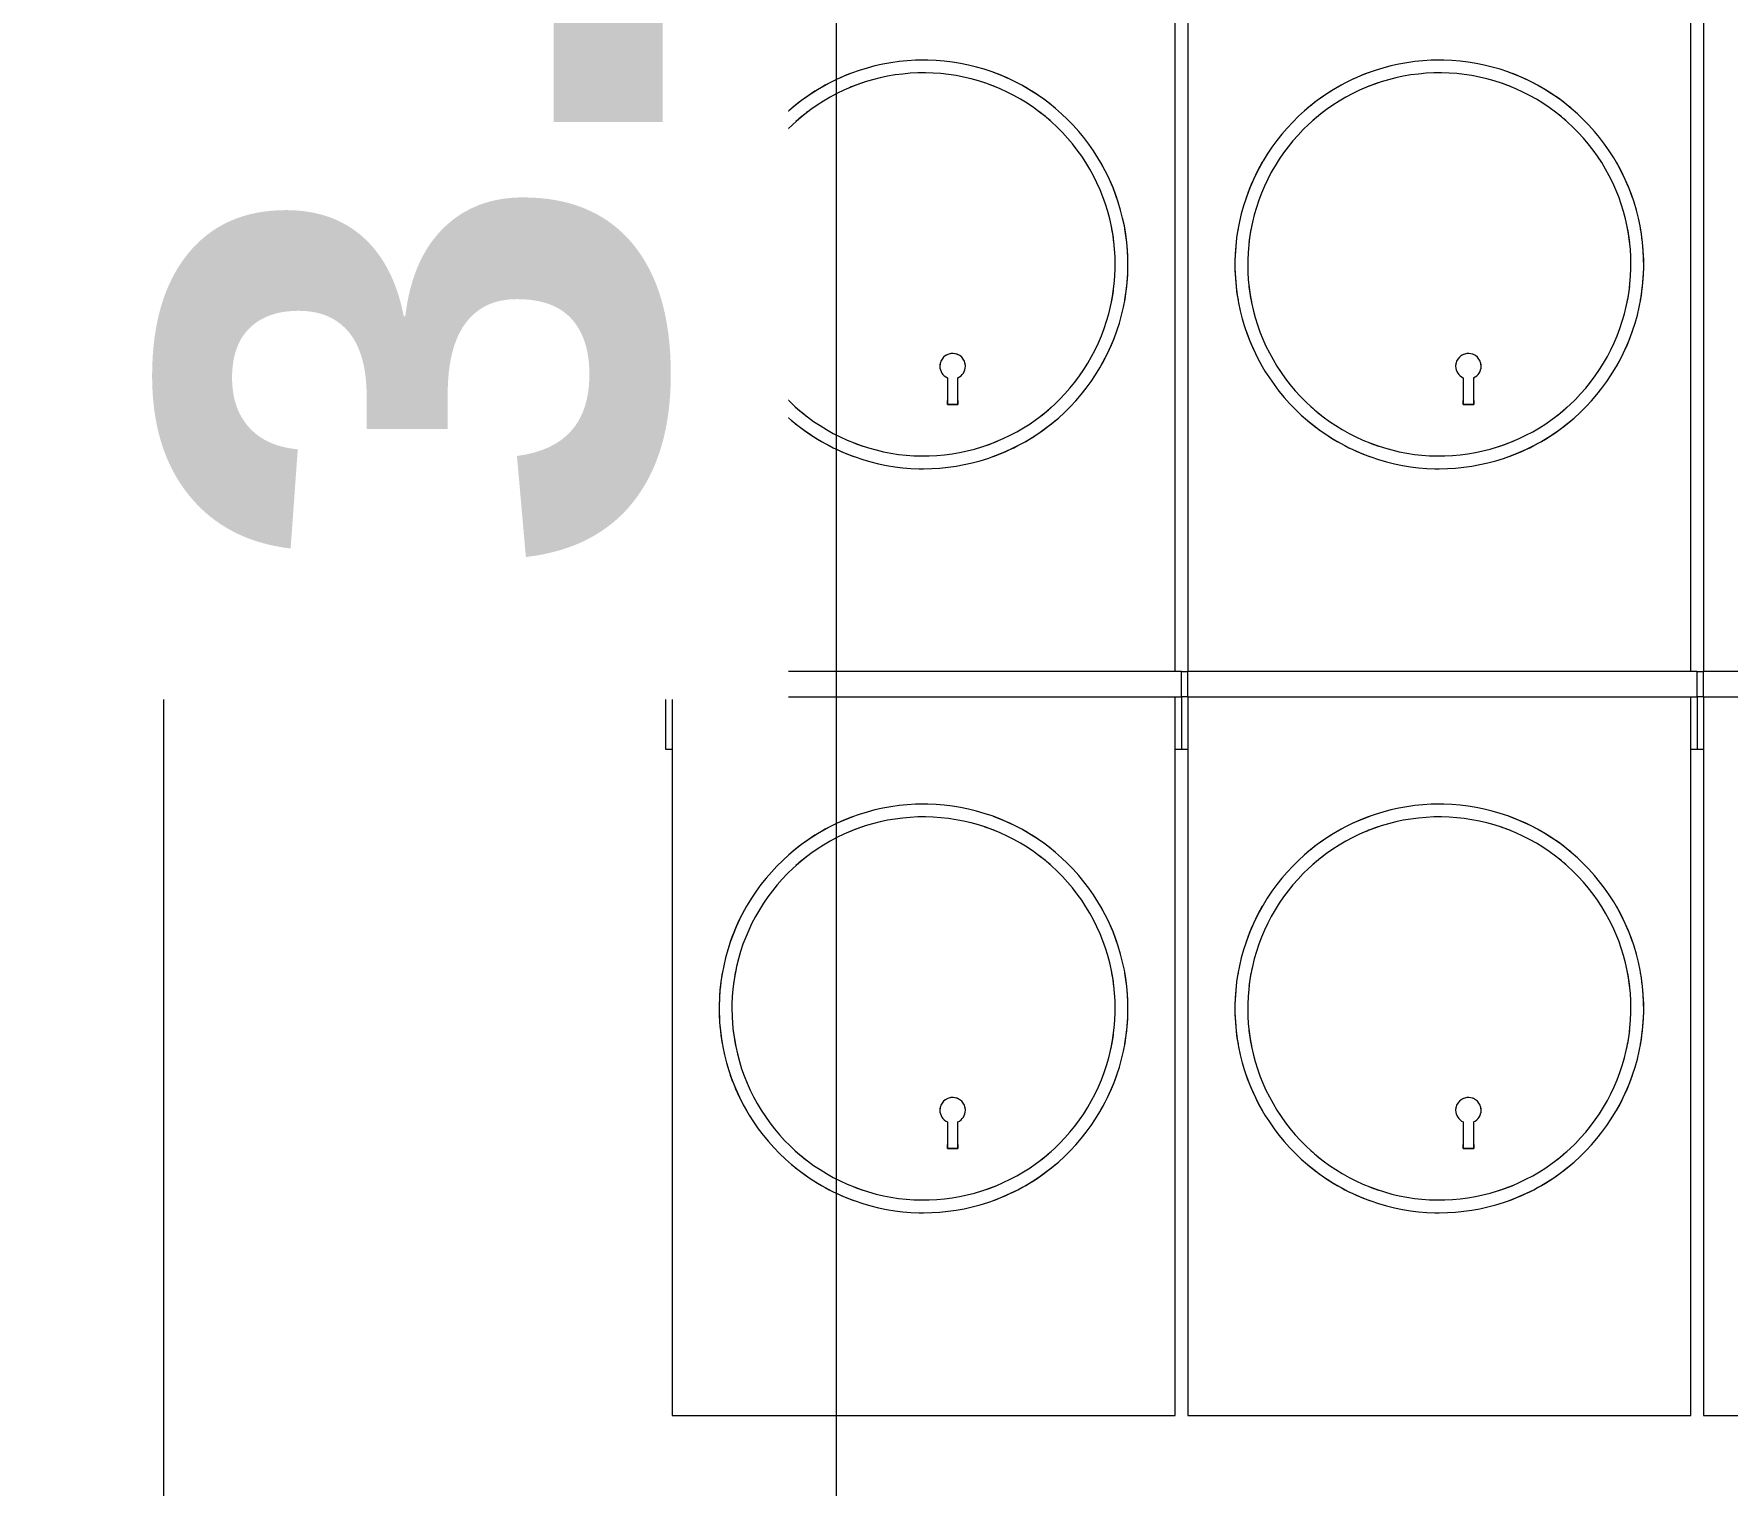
# Model space of a CAD drawing. Header units: metres. Extents: x -144 to 1000, y -717 to 29.
# Drawn here: x 222.947 to 223.789, y -655.211 to -654.489 of the extents above; entities that cross this region are included whole.
import ezdxf

# ---------------------------------------------------------------- set-up
doc = ezdxf.new("R2010")
doc.units = ezdxf.units.M
doc.layers.get('0').update_dxf_attribs({"color": 1})
for name, color, linetype, lineweight in [('A-ANNO-DIMS', 1, 'Continuous', 9), ('E-ELEC-FIXT', 7, 'Continuous', 9), ('S-COLS', 7, 'Continuous', 9)]:
    doc.layers.add(name, color=color, linetype=linetype, lineweight=lineweight)
doc.styles.add('Arial Black_B', font='ariblk.ttf', dxfattribs={"width": 0.9, "height": 0.1875})

# ---------------------------------------------------------------- blocks, each defined once
blk = doc.blocks.new('ololo')
at = {"layer": 'A-ANNO-DIMS', "color": 96, "true_color": 0x008000}
blk.add_line((223.34587, -652.86858), (223.34587, -656.00685), dxfattribs=at)
at = {"layer": 'E-ELEC-FIXT'}
for p, q in [((223.26429, -654.47499), (223.26429, -654.8061)), ((223.51429, -654.8061), (223.51429, -654.47499)), ((223.52064, -654.47499), (223.52064, -654.8061)), ((223.77064, -654.8061), (223.77064, -654.47499)), ((223.77699, -654.47499), (223.77699, -654.8061)), ((223.40113, -654.66014), (223.40113, -654.67132)), ((223.40636, -654.67132), (223.40636, -654.66014)), ((223.65748, -654.66014), (223.65748, -654.67132)), ((223.66271, -654.67132), (223.66271, -654.66014)), ((223.40113, -654.6734), (223.40113, -654.67132)), ((223.40113, -654.67132), (223.40113, -654.6734)), ((223.40636, -654.67132), (223.40636, -654.6734)), ((223.40636, -654.6734), (223.40636, -654.67132)), ((223.65748, -654.6734), (223.65748, -654.67132)), ((223.65748, -654.67132), (223.65748, -654.6734)), ((223.66271, -654.67132), (223.66271, -654.6734)), ((223.66271, -654.6734), (223.66271, -654.67132)), ((223.40113, -654.6734), (223.40636, -654.6734)), ((223.40636, -654.6734), (223.40113, -654.6734)), ((223.65748, -654.6734), (223.66271, -654.6734)), ((223.66271, -654.6734), (223.65748, -654.6734)), ((223.26111, -654.8188), (223.26111, -654.8061)), ((223.26111, -654.8061), (223.26429, -654.8061)), ((223.26429, -654.8188), (223.26429, -654.8061)), ((223.51746, -654.8061), (223.26429, -654.8061)), ((223.51746, -654.8061), (223.52064, -654.8061)), ((223.51746, -654.8188), (223.51746, -654.8061)), ((223.52064, -654.8188), (223.52064, -654.8061)), ((223.77381, -654.8061), (223.52064, -654.8061)), ((223.77381, -654.8061), (223.77699, -654.8061)), ((223.77381, -654.8188), (223.77381, -654.8061)), ((223.77699, -654.8188), (223.77699, -654.8061)), ((224.03016, -654.8061), (223.77699, -654.8061)), ((223.26111, -654.84495), (223.26111, -654.8188)), ((223.26429, -654.8188), (223.26111, -654.8188)), ((223.26429, -654.8188), (223.26429, -654.84495)), ((223.26429, -654.8188), (223.51746, -654.8188)), ((223.51429, -654.84495), (223.51429, -654.8188)), ((223.52064, -654.8188), (223.51746, -654.8188)), ((223.51746, -654.8188), (223.51746, -654.84495)), ((223.52064, -654.8188), (223.52064, -654.84495)), ((223.52064, -654.8188), (223.77381, -654.8188)), ((223.77064, -654.84495), (223.77064, -654.8188)), ((223.77699, -654.8188), (223.77381, -654.8188)), ((223.77381, -654.8188), (223.77381, -654.84495)), ((223.77699, -654.8188), (223.77699, -654.84495)), ((223.77699, -654.8188), (224.03016, -654.8188)), ((223.26429, -654.84495), (223.26111, -654.84495)), ((223.26429, -654.84495), (223.26429, -655.17606)), ((223.51746, -654.84495), (223.51429, -654.84495)), ((223.51429, -655.17606), (223.51429, -654.84495)), ((223.52064, -654.84495), (223.51746, -654.84495)), ((223.52064, -654.84495), (223.52064, -655.17606)), ((223.77381, -654.84495), (223.77064, -654.84495)), ((223.77064, -655.17606), (223.77064, -654.84495)), ((223.77699, -654.84495), (223.77381, -654.84495)), ((223.77699, -654.84495), (223.77699, -655.17606)), ((223.40113, -655.0301), (223.40113, -655.04128)), ((223.40636, -655.04128), (223.40636, -655.0301)), ((223.65748, -655.0301), (223.65748, -655.04128)), ((223.66271, -655.04128), (223.66271, -655.0301)), ((223.40113, -655.04336), (223.40113, -655.04128)), ((223.40113, -655.04128), (223.40113, -655.04336)), ((223.40636, -655.04128), (223.40636, -655.04336)), ((223.40636, -655.04336), (223.40636, -655.04128)), ((223.65748, -655.04336), (223.65748, -655.04128)), ((223.65748, -655.04128), (223.65748, -655.04336)), ((223.66271, -655.04128), (223.66271, -655.04336)), ((223.66271, -655.04336), (223.66271, -655.04128)), ((223.40113, -655.04336), (223.40636, -655.04336)), ((223.40636, -655.04336), (223.40113, -655.04336)), ((223.65748, -655.04336), (223.66271, -655.04336)), ((223.66271, -655.04336), (223.65748, -655.04336)), ((223.26429, -655.17606), (223.51429, -655.17606)), ((223.52064, -655.17606), (223.77064, -655.17606)), ((223.77699, -655.17606), (224.02699, -655.17606))]:
    blk.add_line(p, q, dxfattribs=at)
at = {"layer": 'E-ELEC-FIXT', "flags": 128}
for points in [[(223.38929, -654.50212), (223.38523, -654.5022), (223.38117, -654.50245), (223.37713, -654.50285), (223.3731, -654.50342), (223.3691, -654.50415), (223.36514, -654.50503), (223.36121, -654.50608), (223.35733, -654.50728), (223.3535, -654.50863), (223.34972, -654.51014), (223.34601, -654.5118), (223.34237, -654.5136), (223.33881, -654.51555), (223.33532, -654.51764), (223.33192, -654.51987), (223.32861, -654.52223), (223.3254, -654.52472), (223.3223, -654.52734), (223.31929, -654.53008), (223.31641, -654.53293), (223.31363, -654.53591), (223.31098, -654.53899), (223.30846, -654.54217), (223.30606, -654.54545), (223.3038, -654.54883), (223.30167, -654.55229), (223.29968, -654.55583), (223.29784, -654.55945), (223.29614, -654.56315), (223.29459, -654.5669), (223.2932, -654.57072), (223.29195, -654.57459), (223.29087, -654.57851), (223.28994, -654.58246), (223.28917, -654.58645), (223.28856, -654.59047), (223.28811, -654.59451), (223.28782, -654.59856), (223.2877, -654.60262), (223.28773, -654.60669), (223.28793, -654.61075), (223.28829, -654.61479), (223.28882, -654.61882), (223.2895, -654.62283), (223.29035, -654.6268), (223.29135, -654.63074), (223.29251, -654.63464), (223.29382, -654.63848), (223.29529, -654.64227), (223.2969, -654.646), (223.29867, -654.64966), (223.30058, -654.65325), (223.30263, -654.65676), (223.30482, -654.66018), (223.30715, -654.66351), (223.3096, -654.66675), (223.31219, -654.66989), (223.31489, -654.67292), (223.31772, -654.67584), (223.32066, -654.67864), (223.32371, -654.68132), (223.32687, -654.68388), (223.33012, -654.68632), (223.33347, -654.68862), (223.33691, -654.69078), (223.34044, -654.6928), (223.34404, -654.69469), (223.34771, -654.69642), (223.35145, -654.69801), (223.35525, -654.69945), (223.35911, -654.70073), (223.36301, -654.70186), (223.36696, -654.70284), (223.37094, -654.70365), (223.37495, -654.7043), (223.37899, -654.7048), (223.38304, -654.70513), (223.3871, -654.7053), (223.38929, -654.70532)], [(223.38929, -654.70532), (223.39335, -654.70524), (223.39741, -654.705), (223.40145, -654.70459), (223.40548, -654.70402), (223.40947, -654.70329), (223.41344, -654.70241), (223.41737, -654.70136), (223.42125, -654.70016), (223.42508, -654.69881), (223.42885, -654.6973), (223.43256, -654.69564), (223.43621, -654.69384), (223.43977, -654.69189), (223.44326, -654.6898), (223.44666, -654.68757), (223.44996, -654.68521), (223.45317, -654.68272), (223.45628, -654.6801), (223.45928, -654.67736), (223.46217, -654.67451), (223.46494, -654.67153), (223.4676, -654.66845), (223.47012, -654.66527), (223.47252, -654.66199), (223.47478, -654.65861), (223.47691, -654.65515), (223.4789, -654.65161), (223.48074, -654.64799), (223.48244, -654.64429), (223.48398, -654.64054), (223.48538, -654.63672), (223.48662, -654.63285), (223.48771, -654.62893), (223.48864, -654.62498), (223.48941, -654.62099), (223.49002, -654.61697), (223.49047, -654.61293), (223.49076, -654.60888), (223.49088, -654.60482), (223.49085, -654.60075), (223.49065, -654.59669), (223.49028, -654.59265), (223.48976, -654.58862), (223.48908, -654.58461), (223.48823, -654.58064), (223.48723, -654.5767), (223.48607, -654.5728), (223.48476, -654.56896), (223.48329, -654.56517), (223.48167, -654.56144), (223.47991, -654.55778), (223.478, -654.55419), (223.47595, -654.55068), (223.47376, -654.54726), (223.47143, -654.54393), (223.46898, -654.54069), (223.46639, -654.53756), (223.46368, -654.53452), (223.46086, -654.53161), (223.45792, -654.5288), (223.45487, -654.52612), (223.45171, -654.52356), (223.44845, -654.52112), (223.4451, -654.51882), (223.44166, -654.51666), (223.43814, -654.51464), (223.43454, -654.51275), (223.43087, -654.51102), (223.42712, -654.50943), (223.42332, -654.50799), (223.41947, -654.50671), (223.41556, -654.50558), (223.41162, -654.5046), (223.40764, -654.50379), (223.40363, -654.50314), (223.39959, -654.50264), (223.39554, -654.50231), (223.39148, -654.50214), (223.38929, -654.50212)], [(223.64564, -654.50212), (223.64158, -654.5022), (223.63752, -654.50245), (223.63348, -654.50285), (223.62945, -654.50342), (223.62545, -654.50415), (223.62149, -654.50503), (223.61756, -654.50608), (223.61368, -654.50728), (223.60985, -654.50863), (223.60607, -654.51014), (223.60236, -654.5118), (223.59872, -654.5136), (223.59516, -654.51555), (223.59167, -654.51764), (223.58827, -654.51987), (223.58496, -654.52223), (223.58175, -654.52472), (223.57865, -654.52734), (223.57564, -654.53008), (223.57276, -654.53293), (223.56998, -654.53591), (223.56733, -654.53899), (223.56481, -654.54217), (223.56241, -654.54545), (223.56015, -654.54883), (223.55802, -654.55229), (223.55603, -654.55583), (223.55419, -654.55945), (223.55249, -654.56315), (223.55094, -654.5669), (223.54955, -654.57072), (223.5483, -654.57459), (223.54722, -654.57851), (223.54629, -654.58246), (223.54552, -654.58645), (223.54491, -654.59047), (223.54446, -654.59451), (223.54417, -654.59856), (223.54405, -654.60262), (223.54408, -654.60669), (223.54428, -654.61075), (223.54464, -654.61479), (223.54517, -654.61882), (223.54585, -654.62283), (223.5467, -654.6268), (223.5477, -654.63074), (223.54886, -654.63464), (223.55017, -654.63848), (223.55164, -654.64227), (223.55325, -654.646), (223.55502, -654.64966), (223.55693, -654.65325), (223.55898, -654.65676), (223.56117, -654.66018), (223.5635, -654.66351), (223.56595, -654.66675), (223.56854, -654.66989), (223.57124, -654.67292), (223.57407, -654.67584), (223.57701, -654.67864), (223.58006, -654.68132), (223.58322, -654.68388), (223.58647, -654.68632), (223.58982, -654.68862), (223.59326, -654.69078), (223.59679, -654.6928), (223.60039, -654.69469), (223.60406, -654.69642), (223.6078, -654.69801), (223.6116, -654.69945), (223.61546, -654.70073), (223.61936, -654.70186), (223.62331, -654.70284), (223.62729, -654.70365), (223.6313, -654.7043), (223.63534, -654.7048), (223.63939, -654.70513), (223.64345, -654.7053), (223.64564, -654.70532)], [(223.64564, -654.70532), (223.6497, -654.70524), (223.65376, -654.705), (223.6578, -654.70459), (223.66183, -654.70402), (223.66582, -654.70329), (223.66979, -654.70241), (223.67372, -654.70136), (223.6776, -654.70016), (223.68143, -654.69881), (223.6852, -654.6973), (223.68891, -654.69564), (223.69256, -654.69384), (223.69612, -654.69189), (223.69961, -654.6898), (223.70301, -654.68757), (223.70631, -654.68521), (223.70952, -654.68272), (223.71263, -654.6801), (223.71563, -654.67736), (223.71852, -654.67451), (223.72129, -654.67153), (223.72395, -654.66845), (223.72647, -654.66527), (223.72887, -654.66199), (223.73113, -654.65861), (223.73326, -654.65515), (223.73525, -654.65161), (223.73709, -654.64799), (223.73879, -654.64429), (223.74033, -654.64054), (223.74173, -654.63672), (223.74297, -654.63285), (223.74406, -654.62893), (223.74499, -654.62498), (223.74576, -654.62099), (223.74637, -654.61697), (223.74682, -654.61293), (223.74711, -654.60888), (223.74723, -654.60482), (223.7472, -654.60075), (223.747, -654.59669), (223.74663, -654.59265), (223.74611, -654.58862), (223.74543, -654.58461), (223.74458, -654.58064), (223.74358, -654.5767), (223.74242, -654.5728), (223.74111, -654.56896), (223.73964, -654.56517), (223.73802, -654.56144), (223.73626, -654.55778), (223.73435, -654.55419), (223.7323, -654.55068), (223.73011, -654.54726), (223.72778, -654.54393), (223.72533, -654.54069), (223.72274, -654.53756), (223.72003, -654.53452), (223.71721, -654.53161), (223.71427, -654.5288), (223.71122, -654.52612), (223.70806, -654.52356), (223.7048, -654.52112), (223.70145, -654.51882), (223.69801, -654.51666), (223.69449, -654.51464), (223.69089, -654.51275), (223.68722, -654.51102), (223.68347, -654.50943), (223.67967, -654.50799), (223.67582, -654.50671), (223.67191, -654.50558), (223.66797, -654.5046), (223.66399, -654.50379), (223.65998, -654.50314), (223.65594, -654.50264), (223.65189, -654.50231), (223.64783, -654.50214), (223.64564, -654.50212)], [(223.48454, -654.60372), (223.48446, -654.59991), (223.48423, -654.59611), (223.48385, -654.59232), (223.48332, -654.58855), (223.48264, -654.5848), (223.48181, -654.58108), (223.48083, -654.5774), (223.4797, -654.57376), (223.47843, -654.57017), (223.47702, -654.56663), (223.47547, -654.56315), (223.47378, -654.55974), (223.47195, -654.55639), (223.46999, -654.55312), (223.4679, -654.54994), (223.46569, -654.54684), (223.46335, -654.54383), (223.4609, -654.54091), (223.45833, -654.5381), (223.45565, -654.53539), (223.45286, -654.53279), (223.44998, -654.53031), (223.44699, -654.52794), (223.44392, -654.52569), (223.44075, -654.52357), (223.43751, -654.52158), (223.43418, -654.51971), (223.43079, -654.51799), (223.42733, -654.51639), (223.4238, -654.51494), (223.42023, -654.51363), (223.4166, -654.51247), (223.41293, -654.51145), (223.40922, -654.51058), (223.40548, -654.50986), (223.40171, -654.50928), (223.39793, -654.50886), (223.39413, -654.50859), (223.39032, -654.50848), (223.38651, -654.50851), (223.3827, -654.5087), (223.37891, -654.50904), (223.37513, -654.50953), (223.37137, -654.51017), (223.36765, -654.51096), (223.36396, -654.5119), (223.3603, -654.51299), (223.3567, -654.51422), (223.35315, -654.51559), (223.34965, -654.51711), (223.34622, -654.51876), (223.34286, -654.52055), (223.33957, -654.52248), (223.33636, -654.52453), (223.33323, -654.52671), (223.3302, -654.52901), (223.32726, -654.53144), (223.32442, -654.53398), (223.32168, -654.53662), (223.31905, -654.53938), (223.31654, -654.54224), (223.31414, -654.5452), (223.31186, -654.54825), (223.3097, -654.55139), (223.30767, -654.55462), (223.30577, -654.55792), (223.30401, -654.5613), (223.30238, -654.56474), (223.30089, -654.56825), (223.29954, -654.57181), (223.29834, -654.57543), (223.29728, -654.57909), (223.29637, -654.58279), (223.29561, -654.58652), (223.29499, -654.59028), (223.29453, -654.59406), (223.29422, -654.59786), (223.29406, -654.60166), (223.29404, -654.60372)], [(223.74089, -654.60372), (223.74081, -654.59991), (223.74058, -654.59611), (223.7402, -654.59232), (223.73967, -654.58855), (223.73899, -654.5848), (223.73816, -654.58108), (223.73718, -654.5774), (223.73605, -654.57376), (223.73478, -654.57017), (223.73337, -654.56663), (223.73182, -654.56315), (223.73013, -654.55974), (223.7283, -654.55639), (223.72634, -654.55312), (223.72425, -654.54994), (223.72204, -654.54684), (223.7197, -654.54383), (223.71725, -654.54091), (223.71468, -654.5381), (223.712, -654.53539), (223.70921, -654.53279), (223.70633, -654.53031), (223.70334, -654.52794), (223.70027, -654.52569), (223.6971, -654.52357), (223.69386, -654.52158), (223.69053, -654.51971), (223.68714, -654.51799), (223.68368, -654.51639), (223.68015, -654.51494), (223.67658, -654.51363), (223.67295, -654.51247), (223.66928, -654.51145), (223.66557, -654.51058), (223.66183, -654.50986), (223.65806, -654.50928), (223.65428, -654.50886), (223.65048, -654.50859), (223.64667, -654.50848), (223.64286, -654.50851), (223.63905, -654.5087), (223.63526, -654.50904), (223.63148, -654.50953), (223.62772, -654.51017), (223.624, -654.51096), (223.62031, -654.5119), (223.61665, -654.51299), (223.61305, -654.51422), (223.6095, -654.51559), (223.606, -654.51711), (223.60257, -654.51876), (223.59921, -654.52055), (223.59592, -654.52248), (223.59271, -654.52453), (223.58958, -654.52671), (223.58655, -654.52901), (223.58361, -654.53144), (223.58077, -654.53398), (223.57803, -654.53662), (223.5754, -654.53938), (223.57289, -654.54224), (223.57049, -654.5452), (223.56821, -654.54825), (223.56605, -654.55139), (223.56402, -654.55462), (223.56212, -654.55792), (223.56036, -654.5613), (223.55873, -654.56474), (223.55724, -654.56825), (223.55589, -654.57181), (223.55469, -654.57543), (223.55363, -654.57909), (223.55272, -654.58279), (223.55196, -654.58652), (223.55134, -654.59028), (223.55088, -654.59406), (223.55057, -654.59786), (223.55041, -654.60166), (223.55039, -654.60372)], [(223.29404, -654.60372), (223.29412, -654.60753), (223.29434, -654.61133), (223.29472, -654.61512), (223.29526, -654.6189), (223.29594, -654.62264), (223.29677, -654.62636), (223.29775, -654.63004), (223.29887, -654.63368), (223.30014, -654.63727), (223.30156, -654.64081), (223.30311, -654.64429), (223.3048, -654.6477), (223.30663, -654.65105), (223.30859, -654.65432), (223.31068, -654.6575), (223.31289, -654.6606), (223.31523, -654.66361), (223.31768, -654.66653), (223.32025, -654.66934), (223.32293, -654.67205), (223.32571, -654.67465), (223.3286, -654.67713), (223.33158, -654.6795), (223.33466, -654.68175), (223.33783, -654.68387), (223.34107, -654.68586), (223.3444, -654.68773), (223.34779, -654.68945), (223.35125, -654.69105), (223.35477, -654.6925), (223.35835, -654.69381), (223.36198, -654.69497), (223.36565, -654.69599), (223.36936, -654.69686), (223.3731, -654.69758), (223.37687, -654.69816), (223.38065, -654.69858), (223.38445, -654.69885), (223.38826, -654.69896), (223.39207, -654.69893), (223.39588, -654.69874), (223.39967, -654.6984), (223.40345, -654.69791), (223.4072, -654.69727), (223.41093, -654.69648), (223.41462, -654.69554), (223.41827, -654.69445), (223.42188, -654.69322), (223.42543, -654.69185), (223.42893, -654.69033), (223.43236, -654.68868), (223.43572, -654.68689), (223.43901, -654.68496), (223.44222, -654.68291), (223.44534, -654.68073), (223.44838, -654.67843), (223.45132, -654.676), (223.45416, -654.67347), (223.4569, -654.67082), (223.45953, -654.66806), (223.46204, -654.6652), (223.46444, -654.66224), (223.46672, -654.65919), (223.46888, -654.65605), (223.47091, -654.65282), (223.47281, -654.64952), (223.47457, -654.64614), (223.4762, -654.6427), (223.47769, -654.63919), (223.47904, -654.63563), (223.48024, -654.63201), (223.4813, -654.62835), (223.48221, -654.62465), (223.48297, -654.62092), (223.48359, -654.61716), (223.48405, -654.61338), (223.48436, -654.60958), (223.48452, -654.60578), (223.48454, -654.60372)], [(223.55039, -654.60372), (223.55047, -654.60753), (223.55069, -654.61133), (223.55107, -654.61512), (223.55161, -654.6189), (223.55229, -654.62264), (223.55312, -654.62636), (223.5541, -654.63004), (223.55522, -654.63368), (223.55649, -654.63727), (223.55791, -654.64081), (223.55946, -654.64429), (223.56115, -654.6477), (223.56298, -654.65105), (223.56494, -654.65432), (223.56703, -654.6575), (223.56924, -654.6606), (223.57158, -654.66361), (223.57403, -654.66653), (223.5766, -654.66934), (223.57928, -654.67205), (223.58206, -654.67465), (223.58495, -654.67713), (223.58793, -654.6795), (223.59101, -654.68175), (223.59418, -654.68387), (223.59742, -654.68586), (223.60075, -654.68773), (223.60414, -654.68945), (223.6076, -654.69105), (223.61112, -654.6925), (223.6147, -654.69381), (223.61833, -654.69497), (223.622, -654.69599), (223.62571, -654.69686), (223.62945, -654.69758), (223.63322, -654.69816), (223.637, -654.69858), (223.6408, -654.69885), (223.64461, -654.69896), (223.64842, -654.69893), (223.65223, -654.69874), (223.65602, -654.6984), (223.6598, -654.69791), (223.66355, -654.69727), (223.66728, -654.69648), (223.67097, -654.69554), (223.67462, -654.69445), (223.67823, -654.69322), (223.68178, -654.69185), (223.68528, -654.69033), (223.68871, -654.68868), (223.69207, -654.68689), (223.69536, -654.68496), (223.69857, -654.68291), (223.70169, -654.68073), (223.70473, -654.67843), (223.70767, -654.676), (223.71051, -654.67347), (223.71325, -654.67082), (223.71588, -654.66806), (223.71839, -654.6652), (223.72079, -654.66224), (223.72307, -654.65919), (223.72523, -654.65605), (223.72726, -654.65282), (223.72916, -654.64952), (223.73092, -654.64614), (223.73255, -654.6427), (223.73404, -654.63919), (223.73539, -654.63563), (223.73659, -654.63201), (223.73765, -654.62835), (223.73856, -654.62465), (223.73932, -654.62092), (223.73994, -654.61716), (223.7404, -654.61338), (223.74071, -654.60958), (223.74087, -654.60578), (223.74089, -654.60372)], [(223.38929, -654.87208), (223.38523, -654.87216), (223.38117, -654.87241), (223.37713, -654.87281), (223.3731, -654.87338), (223.3691, -654.87411), (223.36514, -654.87499), (223.36121, -654.87604), (223.35733, -654.87724), (223.3535, -654.87859), (223.34972, -654.8801), (223.34601, -654.88176), (223.34237, -654.88356), (223.33881, -654.88551), (223.33532, -654.8876), (223.33192, -654.88983), (223.32861, -654.89219), (223.3254, -654.89468), (223.3223, -654.8973), (223.31929, -654.90004), (223.31641, -654.90289), (223.31363, -654.90587), (223.31098, -654.90895), (223.30846, -654.91213), (223.30606, -654.91541), (223.3038, -654.91879), (223.30167, -654.92225), (223.29968, -654.92579), (223.29784, -654.92941), (223.29614, -654.93311), (223.29459, -654.93686), (223.2932, -654.94068), (223.29195, -654.94455), (223.29087, -654.94847), (223.28994, -654.95242), (223.28917, -654.95641), (223.28856, -654.96043), (223.28811, -654.96447), (223.28782, -654.96852), (223.2877, -654.97258), (223.28773, -654.97665), (223.28793, -654.98071), (223.28829, -654.98475), (223.28882, -654.98878), (223.2895, -654.99279), (223.29035, -654.99676), (223.29135, -655.0007), (223.29251, -655.0046), (223.29382, -655.00844), (223.29529, -655.01223), (223.2969, -655.01596), (223.29867, -655.01962), (223.30058, -655.02321), (223.30263, -655.02672), (223.30482, -655.03014), (223.30715, -655.03347), (223.3096, -655.03671), (223.31219, -655.03985), (223.31489, -655.04288), (223.31772, -655.0458), (223.32066, -655.0486), (223.32371, -655.05128), (223.32687, -655.05384), (223.33012, -655.05628), (223.33347, -655.05858), (223.33691, -655.06074), (223.34044, -655.06276), (223.34404, -655.06465), (223.34771, -655.06638), (223.35145, -655.06797), (223.35525, -655.06941), (223.35911, -655.07069), (223.36301, -655.07182), (223.36696, -655.0728), (223.37094, -655.07361), (223.37495, -655.07426), (223.37899, -655.07476), (223.38304, -655.07509), (223.3871, -655.07526), (223.38929, -655.07528)], [(223.38929, -655.07528), (223.39335, -655.0752), (223.39741, -655.07496), (223.40145, -655.07455), (223.40548, -655.07398), (223.40947, -655.07325), (223.41344, -655.07237), (223.41737, -655.07132), (223.42125, -655.07012), (223.42508, -655.06877), (223.42885, -655.06726), (223.43256, -655.0656), (223.43621, -655.0638), (223.43977, -655.06185), (223.44326, -655.05976), (223.44666, -655.05753), (223.44996, -655.05517), (223.45317, -655.05268), (223.45628, -655.05006), (223.45928, -655.04732), (223.46217, -655.04447), (223.46494, -655.04149), (223.4676, -655.03841), (223.47012, -655.03523), (223.47252, -655.03195), (223.47478, -655.02857), (223.47691, -655.02511), (223.4789, -655.02157), (223.48074, -655.01795), (223.48244, -655.01425), (223.48398, -655.0105), (223.48538, -655.00668), (223.48662, -655.00281), (223.48771, -654.99889), (223.48864, -654.99494), (223.48941, -654.99095), (223.49002, -654.98693), (223.49047, -654.98289), (223.49076, -654.97884), (223.49088, -654.97478), (223.49085, -654.97071), (223.49065, -654.96665), (223.49028, -654.96261), (223.48976, -654.95858), (223.48908, -654.95457), (223.48823, -654.9506), (223.48723, -654.94666), (223.48607, -654.94276), (223.48476, -654.93892), (223.48329, -654.93513), (223.48167, -654.9314), (223.47991, -654.92774), (223.478, -654.92415), (223.47595, -654.92064), (223.47376, -654.91722), (223.47143, -654.91389), (223.46898, -654.91065), (223.46639, -654.90752), (223.46368, -654.90448), (223.46086, -654.90157), (223.45792, -654.89876), (223.45487, -654.89608), (223.45171, -654.89352), (223.44845, -654.89108), (223.4451, -654.88878), (223.44166, -654.88662), (223.43814, -654.8846), (223.43454, -654.88271), (223.43087, -654.88098), (223.42712, -654.87939), (223.42332, -654.87795), (223.41947, -654.87667), (223.41556, -654.87554), (223.41162, -654.87456), (223.40764, -654.87375), (223.40363, -654.8731), (223.39959, -654.8726), (223.39554, -654.87227), (223.39148, -654.8721), (223.38929, -654.87208)], [(223.64564, -654.87208), (223.64158, -654.87216), (223.63752, -654.87241), (223.63348, -654.87281), (223.62945, -654.87338), (223.62545, -654.87411), (223.62149, -654.87499), (223.61756, -654.87604), (223.61368, -654.87724), (223.60985, -654.87859), (223.60607, -654.8801), (223.60236, -654.88176), (223.59872, -654.88356), (223.59516, -654.88551), (223.59167, -654.8876), (223.58827, -654.88983), (223.58496, -654.89219), (223.58175, -654.89468), (223.57865, -654.8973), (223.57564, -654.90004), (223.57276, -654.90289), (223.56998, -654.90587), (223.56733, -654.90895), (223.56481, -654.91213), (223.56241, -654.91541), (223.56015, -654.91879), (223.55802, -654.92225), (223.55603, -654.92579), (223.55419, -654.92941), (223.55249, -654.93311), (223.55094, -654.93686), (223.54955, -654.94068), (223.5483, -654.94455), (223.54722, -654.94847), (223.54629, -654.95242), (223.54552, -654.95641), (223.54491, -654.96043), (223.54446, -654.96447), (223.54417, -654.96852), (223.54405, -654.97258), (223.54408, -654.97665), (223.54428, -654.98071), (223.54464, -654.98475), (223.54517, -654.98878), (223.54585, -654.99279), (223.5467, -654.99676), (223.5477, -655.0007), (223.54886, -655.0046), (223.55017, -655.00844), (223.55164, -655.01223), (223.55325, -655.01596), (223.55502, -655.01962), (223.55693, -655.02321), (223.55898, -655.02672), (223.56117, -655.03014), (223.5635, -655.03347), (223.56595, -655.03671), (223.56854, -655.03985), (223.57124, -655.04288), (223.57407, -655.0458), (223.57701, -655.0486), (223.58006, -655.05128), (223.58322, -655.05384), (223.58647, -655.05628), (223.58982, -655.05858), (223.59326, -655.06074), (223.59679, -655.06276), (223.60039, -655.06465), (223.60406, -655.06638), (223.6078, -655.06797), (223.6116, -655.06941), (223.61546, -655.07069), (223.61936, -655.07182), (223.62331, -655.0728), (223.62729, -655.07361), (223.6313, -655.07426), (223.63534, -655.07476), (223.63939, -655.07509), (223.64345, -655.07526), (223.64564, -655.07528)], [(223.64564, -655.07528), (223.6497, -655.0752), (223.65376, -655.07496), (223.6578, -655.07455), (223.66183, -655.07398), (223.66582, -655.07325), (223.66979, -655.07237), (223.67372, -655.07132), (223.6776, -655.07012), (223.68143, -655.06877), (223.6852, -655.06726), (223.68891, -655.0656), (223.69256, -655.0638), (223.69612, -655.06185), (223.69961, -655.05976), (223.70301, -655.05753), (223.70631, -655.05517), (223.70952, -655.05268), (223.71263, -655.05006), (223.71563, -655.04732), (223.71852, -655.04447), (223.72129, -655.04149), (223.72395, -655.03841), (223.72647, -655.03523), (223.72887, -655.03195), (223.73113, -655.02857), (223.73326, -655.02511), (223.73525, -655.02157), (223.73709, -655.01795), (223.73879, -655.01425), (223.74033, -655.0105), (223.74173, -655.00668), (223.74297, -655.00281), (223.74406, -654.99889), (223.74499, -654.99494), (223.74576, -654.99095), (223.74637, -654.98693), (223.74682, -654.98289), (223.74711, -654.97884), (223.74723, -654.97478), (223.7472, -654.97071), (223.747, -654.96665), (223.74663, -654.96261), (223.74611, -654.95858), (223.74543, -654.95457), (223.74458, -654.9506), (223.74358, -654.94666), (223.74242, -654.94276), (223.74111, -654.93892), (223.73964, -654.93513), (223.73802, -654.9314), (223.73626, -654.92774), (223.73435, -654.92415), (223.7323, -654.92064), (223.73011, -654.91722), (223.72778, -654.91389), (223.72533, -654.91065), (223.72274, -654.90752), (223.72003, -654.90448), (223.71721, -654.90157), (223.71427, -654.89876), (223.71122, -654.89608), (223.70806, -654.89352), (223.7048, -654.89108), (223.70145, -654.88878), (223.69801, -654.88662), (223.69449, -654.8846), (223.69089, -654.88271), (223.68722, -654.88098), (223.68347, -654.87939), (223.67967, -654.87795), (223.67582, -654.87667), (223.67191, -654.87554), (223.66797, -654.87456), (223.66399, -654.87375), (223.65998, -654.8731), (223.65594, -654.8726), (223.65189, -654.87227), (223.64783, -654.8721), (223.64564, -654.87208)], [(223.48454, -654.97368), (223.48446, -654.96987), (223.48423, -654.96607), (223.48385, -654.96228), (223.48332, -654.95851), (223.48264, -654.95476), (223.48181, -654.95104), (223.48083, -654.94736), (223.4797, -654.94372), (223.47843, -654.94013), (223.47702, -654.93659), (223.47547, -654.93311), (223.47378, -654.9297), (223.47195, -654.92635), (223.46999, -654.92308), (223.4679, -654.9199), (223.46569, -654.9168), (223.46335, -654.91379), (223.4609, -654.91087), (223.45833, -654.90806), (223.45565, -654.90535), (223.45286, -654.90275), (223.44998, -654.90027), (223.44699, -654.8979), (223.44392, -654.89565), (223.44075, -654.89353), (223.43751, -654.89154), (223.43418, -654.88967), (223.43079, -654.88795), (223.42733, -654.88635), (223.4238, -654.8849), (223.42023, -654.88359), (223.4166, -654.88243), (223.41293, -654.88141), (223.40922, -654.88054), (223.40548, -654.87982), (223.40171, -654.87924), (223.39793, -654.87882), (223.39413, -654.87855), (223.39032, -654.87844), (223.38651, -654.87847), (223.3827, -654.87866), (223.37891, -654.879), (223.37513, -654.87949), (223.37137, -654.88013), (223.36765, -654.88092), (223.36396, -654.88186), (223.3603, -654.88295), (223.3567, -654.88418), (223.35315, -654.88555), (223.34965, -654.88707), (223.34622, -654.88872), (223.34286, -654.89051), (223.33957, -654.89244), (223.33636, -654.89449), (223.33323, -654.89667), (223.3302, -654.89897), (223.32726, -654.9014), (223.32442, -654.90394), (223.32168, -654.90659), (223.31905, -654.90934), (223.31654, -654.9122), (223.31414, -654.91516), (223.31186, -654.91821), (223.3097, -654.92135), (223.30767, -654.92458), (223.30577, -654.92788), (223.30401, -654.93126), (223.30238, -654.9347), (223.30089, -654.93821), (223.29954, -654.94177), (223.29834, -654.94539), (223.29728, -654.94905), (223.29637, -654.95275), (223.29561, -654.95648), (223.29499, -654.96024), (223.29453, -654.96402), (223.29422, -654.96782), (223.29406, -654.97162), (223.29404, -654.97368)], [(223.74089, -654.97368), (223.74081, -654.96987), (223.74058, -654.96607), (223.7402, -654.96228), (223.73967, -654.95851), (223.73899, -654.95476), (223.73816, -654.95104), (223.73718, -654.94736), (223.73605, -654.94372), (223.73478, -654.94013), (223.73337, -654.93659), (223.73182, -654.93311), (223.73013, -654.9297), (223.7283, -654.92635), (223.72634, -654.92308), (223.72425, -654.9199), (223.72204, -654.9168), (223.7197, -654.91379), (223.71725, -654.91087), (223.71468, -654.90806), (223.712, -654.90535), (223.70921, -654.90275), (223.70633, -654.90027), (223.70334, -654.8979), (223.70027, -654.89565), (223.6971, -654.89353), (223.69386, -654.89154), (223.69053, -654.88967), (223.68714, -654.88795), (223.68368, -654.88635), (223.68015, -654.8849), (223.67658, -654.88359), (223.67295, -654.88243), (223.66928, -654.88141), (223.66557, -654.88054), (223.66183, -654.87982), (223.65806, -654.87924), (223.65428, -654.87882), (223.65048, -654.87855), (223.64667, -654.87844), (223.64286, -654.87847), (223.63905, -654.87866), (223.63526, -654.879), (223.63148, -654.87949), (223.62772, -654.88013), (223.624, -654.88092), (223.62031, -654.88186), (223.61665, -654.88295), (223.61305, -654.88418), (223.6095, -654.88555), (223.606, -654.88707), (223.60257, -654.88872), (223.59921, -654.89051), (223.59592, -654.89244), (223.59271, -654.89449), (223.58958, -654.89667), (223.58655, -654.89897), (223.58361, -654.9014), (223.58077, -654.90394), (223.57803, -654.90659), (223.5754, -654.90934), (223.57289, -654.9122), (223.57049, -654.91516), (223.56821, -654.91821), (223.56605, -654.92135), (223.56402, -654.92458), (223.56212, -654.92788), (223.56036, -654.93126), (223.55873, -654.9347), (223.55724, -654.93821), (223.55589, -654.94177), (223.55469, -654.94539), (223.55363, -654.94905), (223.55272, -654.95275), (223.55196, -654.95648), (223.55134, -654.96024), (223.55088, -654.96402), (223.55057, -654.96782), (223.55041, -654.97162), (223.55039, -654.97368)], [(223.29404, -654.97368), (223.29412, -654.97749), (223.29434, -654.98129), (223.29472, -654.98508), (223.29526, -654.98886), (223.29594, -654.9926), (223.29677, -654.99632), (223.29775, -655), (223.29887, -655.00364), (223.30014, -655.00723), (223.30156, -655.01077), (223.30311, -655.01425), (223.3048, -655.01766), (223.30663, -655.02101), (223.30859, -655.02428), (223.31068, -655.02746), (223.31289, -655.03056), (223.31523, -655.03357), (223.31768, -655.03649), (223.32025, -655.0393), (223.32293, -655.04201), (223.32571, -655.04461), (223.3286, -655.04709), (223.33158, -655.04946), (223.33466, -655.05171), (223.33783, -655.05383), (223.34107, -655.05582), (223.3444, -655.05769), (223.34779, -655.05941), (223.35125, -655.06101), (223.35477, -655.06246), (223.35835, -655.06377), (223.36198, -655.06493), (223.36565, -655.06595), (223.36936, -655.06682), (223.3731, -655.06754), (223.37687, -655.06812), (223.38065, -655.06854), (223.38445, -655.06881), (223.38826, -655.06892), (223.39207, -655.06889), (223.39588, -655.0687), (223.39967, -655.06836), (223.40345, -655.06787), (223.4072, -655.06723), (223.41093, -655.06644), (223.41462, -655.0655), (223.41827, -655.06441), (223.42188, -655.06318), (223.42543, -655.06181), (223.42893, -655.06029), (223.43236, -655.05864), (223.43572, -655.05685), (223.43901, -655.05492), (223.44222, -655.05287), (223.44534, -655.05069), (223.44838, -655.04839), (223.45132, -655.04596), (223.45416, -655.04343), (223.4569, -655.04078), (223.45953, -655.03802), (223.46204, -655.03516), (223.46444, -655.0322), (223.46672, -655.02915), (223.46888, -655.02601), (223.47091, -655.02278), (223.47281, -655.01948), (223.47457, -655.0161), (223.4762, -655.01266), (223.47769, -655.00915), (223.47904, -655.00559), (223.48024, -655.00197), (223.4813, -654.99831), (223.48221, -654.99461), (223.48297, -654.99088), (223.48359, -654.98712), (223.48405, -654.98334), (223.48436, -654.97954), (223.48452, -654.97574), (223.48454, -654.97368)], [(223.55039, -654.97368), (223.55047, -654.97749), (223.55069, -654.98129), (223.55107, -654.98508), (223.55161, -654.98886), (223.55229, -654.9926), (223.55312, -654.99632), (223.5541, -655), (223.55522, -655.00364), (223.55649, -655.00723), (223.55791, -655.01077), (223.55946, -655.01425), (223.56115, -655.01766), (223.56298, -655.02101), (223.56494, -655.02428), (223.56703, -655.02746), (223.56924, -655.03056), (223.57158, -655.03357), (223.57403, -655.03649), (223.5766, -655.0393), (223.57928, -655.04201), (223.58206, -655.04461), (223.58495, -655.04709), (223.58793, -655.04946), (223.59101, -655.05171), (223.59418, -655.05383), (223.59742, -655.05582), (223.60075, -655.05769), (223.60414, -655.05941), (223.6076, -655.06101), (223.61112, -655.06246), (223.6147, -655.06377), (223.61833, -655.06493), (223.622, -655.06595), (223.62571, -655.06682), (223.62945, -655.06754), (223.63322, -655.06812), (223.637, -655.06854), (223.6408, -655.06881), (223.64461, -655.06892), (223.64842, -655.06889), (223.65223, -655.0687), (223.65602, -655.06836), (223.6598, -655.06787), (223.66355, -655.06723), (223.66728, -655.06644), (223.67097, -655.0655), (223.67462, -655.06441), (223.67823, -655.06318), (223.68178, -655.06181), (223.68528, -655.06029), (223.68871, -655.05864), (223.69207, -655.05685), (223.69536, -655.05492), (223.69857, -655.05287), (223.70169, -655.05069), (223.70473, -655.04839), (223.70767, -655.04596), (223.71051, -655.04343), (223.71325, -655.04078), (223.71588, -655.03802), (223.71839, -655.03516), (223.72079, -655.0322), (223.72307, -655.02915), (223.72523, -655.02601), (223.72726, -655.02278), (223.72916, -655.01948), (223.73092, -655.0161), (223.73255, -655.01266), (223.73404, -655.00915), (223.73539, -655.00559), (223.73659, -655.00197), (223.73765, -654.99831), (223.73856, -654.99461), (223.73932, -654.99088), (223.73994, -654.98712), (223.7404, -654.98334), (223.74071, -654.97954), (223.74087, -654.97574), (223.74089, -654.97368)]]:
    blk.add_lwpolyline(points, dxfattribs=at)
at = {"layer": 'E-ELEC-FIXT'}
for centre, radius, start, end in [((223.38929, -654.60372), 0.1016, 110, 130), ((223.38929, -654.60372), 0.1016, 50, 70), ((223.64564, -654.60372), 0.1016, 110, 130), ((223.64564, -654.60372), 0.1016, 50, 70), ((223.38929, -654.60372), 0.09525, 108.10812, 112.72163), ((223.38929, -654.60372), 0.09525, 68.43065, 71.431), ((223.64564, -654.60372), 0.09525, 108.10812, 112.72163), ((223.64564, -654.60372), 0.09525, 68.43065, 71.431), ((223.38929, -654.60372), 0.09525, 127.00336, 131.75714), ((223.38929, -654.60372), 0.09525, 47.97699, 53.35458), ((223.64564, -654.60372), 0.09525, 127.00336, 131.75714), ((223.64564, -654.60372), 0.09525, 47.97699, 53.35458), ((223.38929, -654.60372), 0.1016, 150, 160.9701), ((223.38929, -654.60372), 0.1016, 19.0299, 30), ((223.64564, -654.60372), 0.1016, 150, 160.9701), ((223.64564, -654.60372), 0.1016, 19.0299, 30), ((223.38929, -654.60372), 0.1016, 170, 190), ((223.38929, -654.60372), 0.09525, 167.97699, 173.35458), ((223.38929, -654.60372), 0.09525, 6.64542, 12.02301), ((223.38929, -654.60372), 0.1016, 350, 10), ((223.64564, -654.60372), 0.1016, 170, 190), ((223.64564, -654.60372), 0.09525, 167.97699, 173.35458), ((223.64564, -654.60372), 0.09525, 6.64542, 12.02301), ((223.64564, -654.60372), 0.1016, 350, 10), ((223.38929, -654.60372), 0.09525, 186.64542, 192.02301), ((223.38929, -654.60372), 0.09525, 347.97699, 353.35458), ((223.64564, -654.60372), 0.09525, 186.64542, 192.02301), ((223.64564, -654.60372), 0.09525, 347.97699, 353.35458), ((223.38929, -654.60372), 0.1016, 199.0299, 210), ((223.38929, -654.60372), 0.1016, 330, 340.9701), ((223.64564, -654.60372), 0.1016, 199.0299, 210), ((223.64564, -654.60372), 0.1016, 330, 340.9701), ((223.40374, -654.65435), 0.00635, 0, 180), ((223.40374, -654.65435), 0.00635, 165, 180), ((223.40374, -654.65435), 0.00635, 180, 245.69722), ((223.40374, -654.65435), 0.00635, 180, 245.69722), ((223.40374, -654.65435), 0.00635, 60, 135), ((223.40374, -654.65435), 0.00635, 294.30278, 0), ((223.40374, -654.65435), 0.00635, 294.30278, 0), ((223.40374, -654.65435), 0.00635, 0, 15), ((223.66009, -654.65435), 0.00635, 0, 180), ((223.66009, -654.65435), 0.00635, 165, 180), ((223.66009, -654.65435), 0.00635, 180, 245.69722), ((223.66009, -654.65435), 0.00635, 180, 245.69722), ((223.66009, -654.65435), 0.00635, 60, 135), ((223.66009, -654.65435), 0.00635, 294.30278, 0), ((223.66009, -654.65435), 0.00635, 294.30278, 0), ((223.66009, -654.65435), 0.00635, 0, 15), ((223.38929, -654.60372), 0.09525, 227.97699, 233.35458), ((223.38929, -654.60372), 0.09525, 307.00336, 311.75714), ((223.64564, -654.60372), 0.09525, 227.97699, 233.35458), ((223.64564, -654.60372), 0.09525, 307.00336, 311.75714), ((223.38929, -654.60372), 0.1016, 230, 250), ((223.38929, -654.60372), 0.1016, 290, 310), ((223.64564, -654.60372), 0.1016, 230, 250), ((223.64564, -654.60372), 0.1016, 290, 310), ((223.38929, -654.60372), 0.09525, 248.43065, 251.431), ((223.38929, -654.60372), 0.09525, 288.10812, 292.72163), ((223.64564, -654.60372), 0.09525, 248.43065, 251.431), ((223.64564, -654.60372), 0.09525, 288.10812, 292.72163), ((223.38929, -654.97368), 0.1016, 110, 130), ((223.38929, -654.97368), 0.1016, 50, 70), ((223.64564, -654.97368), 0.1016, 110, 130), ((223.64564, -654.97368), 0.1016, 50, 70), ((223.38929, -654.97368), 0.09525, 108.10812, 112.72163), ((223.38929, -654.97368), 0.09525, 68.43065, 71.431), ((223.64564, -654.97368), 0.09525, 108.10812, 112.72163), ((223.64564, -654.97368), 0.09525, 68.43065, 71.431), ((223.38929, -654.97368), 0.09525, 127.00336, 131.75714), ((223.38929, -654.97368), 0.09525, 47.97699, 53.35458), ((223.64564, -654.97368), 0.09525, 127.00336, 131.75714), ((223.64564, -654.97368), 0.09525, 47.97699, 53.35458), ((223.38929, -654.97368), 0.1016, 150, 160.9701), ((223.38929, -654.97368), 0.1016, 19.0299, 30), ((223.64564, -654.97368), 0.1016, 150, 160.9701), ((223.64564, -654.97368), 0.1016, 19.0299, 30), ((223.38929, -654.97368), 0.1016, 170, 190), ((223.38929, -654.97368), 0.09525, 167.97699, 173.35458), ((223.38929, -654.97368), 0.09525, 6.64542, 12.02301), ((223.38929, -654.97368), 0.1016, 350, 10), ((223.64564, -654.97368), 0.1016, 170, 190), ((223.64564, -654.97368), 0.09525, 167.97699, 173.35458), ((223.64564, -654.97368), 0.09525, 6.64542, 12.02301), ((223.64564, -654.97368), 0.1016, 350, 10), ((223.38929, -654.97368), 0.09525, 186.64542, 192.02301), ((223.38929, -654.97368), 0.09525, 347.97699, 353.35458), ((223.64564, -654.97368), 0.09525, 186.64542, 192.02301), ((223.64564, -654.97368), 0.09525, 347.97699, 353.35458), ((223.38929, -654.97368), 0.1016, 199.0299, 210), ((223.38929, -654.97368), 0.1016, 330, 340.9701), ((223.64564, -654.97368), 0.1016, 199.0299, 210), ((223.64564, -654.97368), 0.1016, 330, 340.9701), ((223.40374, -655.02431), 0.00635, 0, 180), ((223.40374, -655.02431), 0.00635, 165, 180), ((223.40374, -655.02431), 0.00635, 180, 245.69722), ((223.40374, -655.02431), 0.00635, 180, 245.69722), ((223.40374, -655.02431), 0.00635, 60, 135), ((223.40374, -655.02431), 0.00635, 294.30278, 0), ((223.40374, -655.02431), 0.00635, 294.30278, 0), ((223.40374, -655.02431), 0.00635, 0, 15), ((223.66009, -655.02431), 0.00635, 0, 180), ((223.66009, -655.02431), 0.00635, 165, 180), ((223.66009, -655.02431), 0.00635, 180, 245.69722), ((223.66009, -655.02431), 0.00635, 180, 245.69722), ((223.66009, -655.02431), 0.00635, 60, 135), ((223.66009, -655.02431), 0.00635, 294.30278, 0), ((223.66009, -655.02431), 0.00635, 294.30278, 0), ((223.66009, -655.02431), 0.00635, 0, 15), ((223.38929, -654.97368), 0.09525, 227.97699, 233.35458), ((223.38929, -654.97368), 0.09525, 307.00336, 311.75714), ((223.64564, -654.97368), 0.09525, 227.97699, 233.35458), ((223.64564, -654.97368), 0.09525, 307.00336, 311.75714), ((223.38929, -654.97368), 0.1016, 230, 250), ((223.38929, -654.97368), 0.1016, 290, 310), ((223.64564, -654.97368), 0.1016, 230, 250), ((223.64564, -654.97368), 0.1016, 290, 310), ((223.38929, -654.97368), 0.09525, 248.43065, 251.431), ((223.38929, -654.97368), 0.09525, 288.10812, 292.72163), ((223.64564, -654.97368), 0.09525, 248.43065, 251.431), ((223.64564, -654.97368), 0.09525, 288.10812, 292.72163)]:
    blk.add_arc(centre, radius, start, end, dxfattribs=at)
at = {"layer": 'S-COLS'}
blk.add_line((223.01157, -653.09261), (223.01157, -655.92568), dxfattribs=at)
at = {"layer": 'A-ANNO-DIMS', "color": 96, "true_color": 0x008000, "insert": (223.00958, -654.75747), "char_height": 0.25, "width": 0.7674024, "attachment_point": 1, "rotation": 90, "line_spacing_factor": 1.180619, "style": 'Arial Black_B', "bg_fill": 3, "box_fill_scale": 1.25, "bg_fill_color": 256, "bg_fill_true_color": 13158600, "bg_fill_transparency": 0}
blk.add_mtext('3.14', dxfattribs=at)

msp = doc.modelspace()

# ---------------------------------------------------------------- block references
at = {"color": 3}
msp.add_blockref('ololo', (0, 0), dxfattribs=at)

doc.saveas('drawing.dxf')
